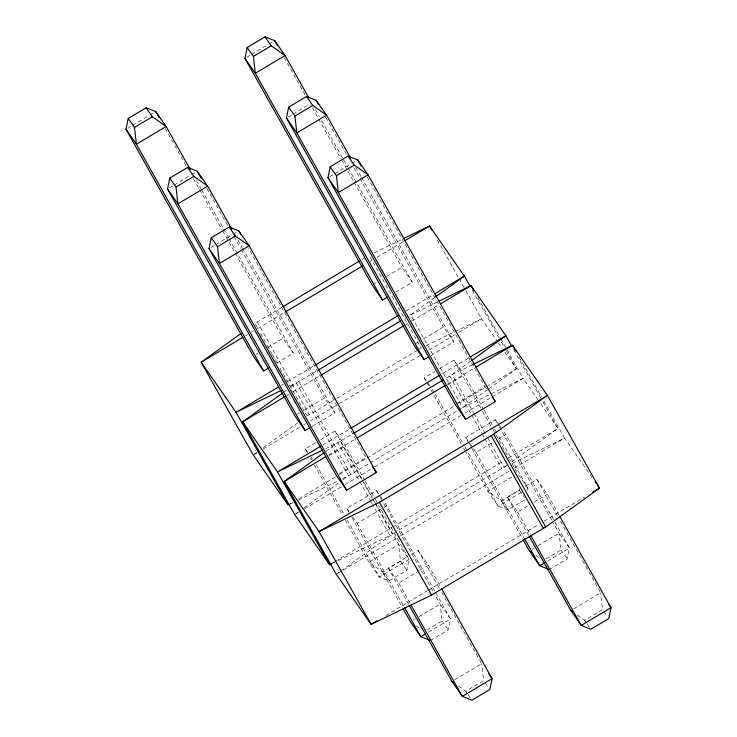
<?xml version="1.0" encoding="UTF-8"?>
<svg xmlns="http://www.w3.org/2000/svg" width="737" height="737" viewBox="0 0 737 737"><rect width="100%" height="100%" fill="white"/><g stroke="black" fill="none" stroke-linecap="round" stroke-linejoin="round"><path stroke-width="0.55" stroke-dasharray="3.69 2.76" d="M345.275 520.036L368.924 562.174L379.306 577.08L388.961 580.857L406.796 570.217L409.035 559.346L378.634 505.167M430.472 640.508L448.308 629.868L450.547 618.997L384.336 501.897M527.517 490.584L527.968 488.41L497.558 434.231M549.397 569.563L567.241 558.922L569.48 548.052L505.858 434.683L502.616 430.021M284.39 391.734L286.242 390.398M290.875 387.054L296.44 383.037L317.039 370.748M434.71 297.527L410.61 314.929L403.332 319.278M254.145 454.305L256.927 452.297M263.413 447.608L297.711 422.845M325.901 451.385L337.951 442.679L353.078 433.66M470.667 361.185L452.122 374.58L444.844 378.919M294.726 514.619L298.439 511.939M304.003 507.922L339.223 482.486M342.935 479.805L348.49 475.789L369.504 463.26M487.691 389.615L460.284 409.109M488.622 388.952L516.434 368.868L506.356 350.913M336.247 574.261L339.95 571.58M340.881 570.917L394.35 532.851M506.964 465.323L394.912 532.51M511.598 461.979L557.946 428.51L542.275 400.587M127.925 128.155L131.766 125.87M132.724 125.299L149.031 115.571M149.989 115L154.788 112.144M246.858 57.219L250.691 54.934M251.649 54.354L267.955 44.635M268.913 44.063L273.713 41.198M169.446 187.806L173.278 185.512M174.236 184.941L190.542 175.222M191.5 174.641L195.342 172.357M288.37 116.861L292.202 114.576M293.169 114.005L309.466 104.276M210.957 247.448L214.789 245.163M215.748 244.592L232.054 234.863M233.012 234.292L236.853 231.998M329.881 176.511L333.723 174.218M334.681 173.646L350.987 163.918M351.945 163.347L355.778 161.062M281.82 307.347L254.928 323.386L258.291 329.375M362.236 259.378L364.198 258.208M245.651 335.676L247.623 334.497M251.575 332.138L253.556 330.959M257.508 328.601L284.196 312.681M370.195 261.386L372.176 260.207M377.114 257.259L403.802 241.34M256.126 354.331L258.051 353.18M267.642 347.459L282.98 338.311L293.363 353.216L277.057 362.945M373.143 284.528L376.976 282.243M386.566 276.522L401.914 267.365L412.287 282.28L395.99 292.009M281.506 385.193L283.487 384.014M287.439 381.655L314.128 365.736M406.059 310.894L432.748 294.975M287.163 395.327L289.134 394.148M293.086 391.789L319.784 375.87M405.783 324.566L407.754 323.386M411.707 321.028L439.39 304.519M297.637 413.973L299.563 412.831M304.353 409.965L324.501 397.952L334.874 412.867L311.852 426.594M414.655 344.179L418.487 341.885M423.287 339.029L443.425 327.016L453.799 341.922L430.786 355.658M306.979 416.147L335.842 398.938M336.818 398.349L418.211 349.799M419.196 349.218L421.149 348.048L369.099 255.288M254.21 454.379L257.176 452.61M263.1 449.073L302.64 425.489M303.635 424.899L305.606 423.72M310.553 420.772L338.228 404.263M339.213 403.673L422.255 354.147M429.174 350.02L454.867 334.681M458.829 332.323L481.556 318.762L497.705 341.959M307.559 452.813L305.302 448.805L315.851 442.504M320.65 439.648L335.04 431.062L345.413 445.977L364.557 480.091M428.741 385.884L424.236 377.86L434.784 371.568M439.574 368.703L453.964 360.126L464.347 375.041L483.49 409.146M323.018 444.835L349.707 428.916M442.624 373.493L469.312 357.574M328.674 454.969L355.363 439.049M447.295 384.217L473.983 368.297M329.107 455.706L345.413 445.977M448.041 384.76L464.347 375.041M339.158 473.615L366.013 457.594L248.341 247.918M456.166 403.821L484.937 386.658L487.535 390.389M288.084 505.075L293.031 502.127M298.964 498.59L335.538 476.775M339.49 474.416L366.178 458.488M367.164 457.898L454.158 406.013M458.11 403.655L485.784 387.146M486.779 386.557L516.434 368.868L504.808 352.166M370.066 462.928L457.76 410.61M295.721 514.03L298.688 512.261M304.611 508.723L344.151 485.13M345.146 484.541L373.806 467.442M374.801 466.853L460.8 415.557M464.752 413.199L523.077 378.413L539.217 401.601M349.071 512.464L346.814 508.447L376.552 490.713L379.795 495.375M469.128 443.527L465.747 437.502L495.476 419.768L498.719 424.429M352.655 516.83L357.196 523.362L383.093 507.913M384.051 507.342L386.925 505.619M473.532 448.686L476.12 452.417L493.385 442.117M498.184 439.261L505.858 434.683M331.576 563.538L334.543 561.769M335.528 561.179L391.872 527.572M392.867 526.983L503.574 460.938M508.521 457.99L557.946 428.51L539.862 402.531M338.219 573.082L342.171 570.724M343.166 570.134L399.509 536.527M400.495 535.937L509.23 471.072M514.168 468.124L564.588 438.054L591.71 477.023M511.828 476.931L487.857 491.229L465.895 452.103M408.602 604.211L388.335 568.089L407.515 556.647M411.347 554.362L418.063 550.355L428.437 565.27L440.827 587.343M528.65 535.274L507.259 497.153L519.723 489.709M525.481 486.282L536.987 479.418L547.37 494.324L559.19 515.393M347.21 519.898L379.306 577.08L409.035 559.346L398.662 544.44L368.924 562.174L382.733 571.912L400.569 561.272L398.662 544.44L373.889 500.294M524.79 499.843L507.885 509.921L498.23 506.144L487.857 491.229L501.657 500.976L519.502 490.335L519.244 488.087M521.252 492.408L498.23 506.144L467.829 451.965M388.335 568.089L398.708 583.004L418.846 570.991M419.804 570.42L428.437 565.27M507.259 497.153L517.632 512.058L528.189 505.766M533.938 502.339L547.37 494.324M385.939 615.515L427.46 590.752M428.446 590.162L539.162 524.127M544.099 521.179L584.625 497.005M413.319 620.103L415.235 618.96M419.067 616.666L440.173 604.082L450.547 618.997L428.492 632.153M532.243 549.157L534.159 548.015M538.001 545.73L559.097 533.137L569.48 548.052L547.416 561.207M427.064 629.877L442.08 620.913L440.173 604.082L435.106 595.054M545.988 558.941L561.014 549.977L559.097 533.137L553.469 523.104M454.83 679.744L481.685 663.724L441.712 592.493M573.755 608.808L600.609 592.788L559.512 519.548M458.396 686.009L465.756 691.205L483.592 680.564L481.685 663.724M577.32 615.063L584.681 620.259L602.525 609.619L600.609 592.788M374.221 252.809L402.89 238.908M437.234 302.032L410.61 314.929L462.67 407.69L523.077 378.413L506.282 348.49M290.295 386.013L296.44 383.037L348.49 475.789L341.332 479.271M426.272 345.561L453.918 332.166M454.941 331.668L481.556 318.762L464.771 288.84M472.601 364.649L452.122 374.58L473.394 412.48M325.671 448.64L337.951 442.679L359.223 480.579M290.138 504.08L293.206 502.588M298.328 500.11L340.301 479.759M506.227 466.346L504.182 467.332L487.387 437.41M512.372 463.361L564.588 438.054L542.192 398.155M332.673 563.234L390.011 535.44L372.655 504.523M535.808 555.422L538.572 557.375M415.963 625.713L419.639 628.311M498.35 342.889L502.229 348.454M499.373 425.36L501.961 429.091M527.968 488.41L517.586 473.495L509.7 459.446M519.502 490.335L524.477 497.484M561.014 549.977L567.241 558.922M603.769 611.406L606.883 615.883M424.236 377.86L431.366 388.113M432.02 389.044L434.609 392.775M465.747 437.502L468.99 442.163M469.635 443.094L472.878 447.755M501.657 500.976L507.885 509.921M584.681 620.259L586.551 622.949M587.177 623.843L590.291 628.311M380.439 496.305L383.682 500.967M400.569 561.272L406.796 570.217M442.08 620.913L448.308 629.868M484.845 682.351L487.958 686.829M305.302 448.805L307.9 452.527M311.143 457.189L312.442 459.05M346.814 508.447L349.412 512.178M382.733 571.912L388.961 580.857M465.756 691.205L467.627 693.886M468.244 694.779L471.358 699.256M519.244 357.27L541.64 397.16M513.726 349.716L541.713 399.583M477.733 297.619L500.128 337.518M500.681 338.513L505.72 347.486M472.214 290.074L499.078 337.951M501.317 341.94L504.117 346.924M437.345 239.967L458.607 277.867M459.169 278.872L464.209 287.845M367.266 176.972L484.937 386.658M536.987 479.418L557.255 515.532M355.842 167.354L360.909 176.383M361.471 177.387L453.799 341.922M325.754 117.33L346.583 154.448M353.907 167.492L359.536 177.525M360.098 178.529L443.425 327.016M495.476 419.768L498.857 425.793M499.419 426.797L552.907 522.1M315.454 109.712L319.397 116.741M321.645 120.748L347.542 166.903M348.104 167.907L412.287 282.28M484.052 410.15L494.186 428.206M494.748 429.21L496.996 433.227M284.242 57.679L305.072 94.806M312.396 107.851L318.025 117.883M318.587 118.887L341.111 159.017M341.673 160.021L353.493 181.09M354.055 182.085L401.914 267.365M453.964 360.126L482.118 410.288M482.68 411.292L492.252 428.344M492.813 429.349L509.138 458.451M473.955 413.475L486.825 436.415M449.745 375.999L481.648 432.849M482.21 433.844L484.449 437.833M485.01 438.828L501.796 468.75M517.632 512.058L530.023 534.132M476.12 452.417L523.979 537.697M469.69 444.531L471.376 447.534M471.938 448.538L522.607 538.839M435.171 393.779L464.448 445.949M465.01 446.944L467.267 450.961M430.988 389.901L461.39 444.079M463.647 448.087L465.333 451.099M418.063 550.355L439.455 588.476M238.033 240.299L241.976 247.328M242.537 248.323L334.874 412.867M206.83 188.267L227.659 225.393M233.85 236.43L240.612 248.461M241.174 249.465L324.501 397.952M376.552 490.713L379.923 496.729M380.495 497.733L434.544 594.05M196.521 180.657L201.026 188.681M201.588 189.685L228.617 237.839M229.179 238.843L293.363 353.216M365.119 481.095L374.691 498.148M375.253 499.152L378.072 504.163M165.318 128.625L186.148 165.742M193.463 178.787L199.091 188.819M199.663 189.824L222.178 229.953M222.74 230.957L234.569 252.026M235.131 253.031L282.98 338.311M335.04 431.062L363.184 481.233M363.746 482.238L373.318 499.29M340.337 441.26L361.6 479.161M362.162 480.156L372.24 498.111M372.793 499.115L375.032 503.104M375.594 504.099L392.388 534.021M359.785 481.583L369.854 499.529M370.416 500.534L372.093 503.518M298.817 381.619L350.876 474.37M257.305 321.968L309.365 414.728M260.53 333.364L266.683 344.336M267.245 345.331L271.723 353.309M272.285 354.313L277.877 364.281M280.115 368.27L306.426 415.152M398.708 583.004L409.965 603.069M357.196 523.362L403.922 606.634M351.881 517.475L401.997 606.772M316.247 464.715L344.4 514.877M310.369 457.834L311.502 459.842M314.312 464.854L342.465 515.016"/><path stroke-width="1.11" d="M268.425 368.095L263.634 370.96L253.252 356.045L126.009 129.307L128.247 118.436L146.092 107.795L155.747 111.573L166.12 126.478L190.33 169.621M309.936 427.736L305.146 430.601L294.763 415.686L167.52 188.948L169.759 178.078L187.603 167.437L197.258 171.214L207.631 186.12L231.842 229.262M387.358 297.149L382.558 300.014L372.176 285.099L244.942 58.361L247.181 47.49L265.016 36.85L274.671 40.627L285.053 55.542L308.692 97.68M209.032 248.59L211.27 237.719L229.115 227.079L238.77 230.856L249.143 245.771L376.386 472.509L346.657 490.243L336.275 475.337L209.032 248.59L219.414 263.505L346.657 490.243M428.87 356.8L424.07 359.656L413.697 344.75L286.453 118.003L288.692 107.132L306.528 96.492L316.182 100.269L326.565 115.184L350.775 158.326M327.965 177.654L330.204 166.783L348.039 156.143L357.694 159.92L368.076 174.826L495.319 401.573L465.581 419.307L455.208 404.392L327.965 177.654L338.338 192.56L465.581 419.307M241.027 333.428L201.164 362.217L253.215 454.969L288.084 505.075L236.033 412.315L201.164 362.217L242.685 337.445M282.538 393.079L242.676 421.859L294.726 514.619L329.605 564.717L331.65 563.722M435.641 296.864L464.374 276.108L429.505 226.01L403.913 238.41M324.05 452.721L284.187 481.501L336.247 574.261L371.116 624.359L431.523 595.081L545.693 526.983L599.457 488.152L547.407 395.401L512.528 345.294L473.624 364.152M471.588 360.522L505.886 335.75L471.017 285.652L439.28 301.037M377.04 620.821L371.116 624.359L319.057 531.607L379.463 502.33L493.643 434.222L547.407 395.401L319.057 531.607L284.187 481.501L325.708 456.737M263.634 370.96L136.391 144.212L134.475 127.381L152.319 116.741L166.12 126.478L136.391 144.212L126.009 129.307M382.558 300.014L255.315 73.276L253.408 56.436L271.244 45.795L285.053 55.542L255.315 73.276L244.942 58.361M305.146 430.601L177.903 203.863L175.986 187.023L193.831 176.383L207.631 186.12L177.903 203.863L167.52 188.948M424.07 359.656L296.827 132.918L294.92 116.087L312.755 105.437L326.565 115.184L296.827 132.918L286.453 118.003M217.498 246.665L235.343 236.024L249.143 245.771L219.414 263.505L217.498 246.665L211.27 237.719M336.431 175.728L354.267 165.088L368.076 174.826L338.338 192.56L336.431 175.728L330.204 166.783M282.805 306.767L359.297 261.138M285.191 312.092L362.291 266.103M404.797 240.75L429.505 226.01L431.744 229.999M278.54 386.962L236.033 412.315L281.083 390.481M315.114 365.147L398.146 315.611M434.719 293.796L464.374 276.108L469.976 286.085M318.015 370.167L400.808 320.779M285.182 396.506L242.676 421.859L277.545 471.956L329.605 564.717L331.576 563.538M320.77 375.28L403.802 325.745M440.376 303.93L471.017 285.652L473.817 290.636M321.037 446.014L277.545 471.956L322.594 450.123M350.692 428.326L439.657 375.262M470.307 356.984L505.886 335.75L511.487 345.727M353.64 433.319L442.882 380.089M357.334 437.87L445.314 385.396M475.955 367.118L512.528 345.294L515.891 351.282M592.539 492.288L599.457 488.152L597.523 485.37M425.608 633.866L420.818 636.731L410.435 621.816L403.121 608.771M544.542 562.93L539.742 565.786L529.369 550.88L523.169 539.843M548.429 569.185L539.742 565.786L524.541 538.701M429.505 640.131L420.818 636.731L404.493 607.629M529.369 550.88L531.211 552.179M529.212 536.278L570.88 610.522L572.723 611.821M409.164 605.215L451.947 681.458L453.789 682.757M594.934 481.657L596.224 483.518M265.016 36.85L271.244 45.795M306.528 96.492L312.755 105.437M348.039 156.143L354.267 165.088M492.076 396.911L495.319 401.573M247.181 47.49L253.408 56.436M288.692 107.132L294.92 116.087M608.394 603.971L610.991 607.693L608.753 618.564L590.908 629.205L581.253 625.427L570.88 610.522M146.092 107.795L152.319 116.741M187.603 167.437L193.831 176.383M229.115 227.079L235.343 236.024M372.498 466.917L376.386 472.509M128.247 118.436L134.475 127.381M169.759 178.078L175.986 187.023M488.815 673.977L492.058 678.639L489.819 689.51L471.984 700.15L462.329 696.373L451.947 681.458M559.752 516.397L610.991 607.693L581.253 625.427L530.585 535.136M357.694 159.92L361.075 165.936M316.182 100.269L318.439 104.285M274.671 40.627L277.49 45.648M493.643 434.222L545.693 526.983M491.257 435.641L543.316 528.401M441.389 588.347L492.058 678.639L462.329 696.373L411.099 605.077M238.77 230.856L241.017 234.873M197.258 171.214L201.201 178.234M379.463 502.33L431.523 595.081M155.747 111.573L159.118 117.588"/></g></svg>
